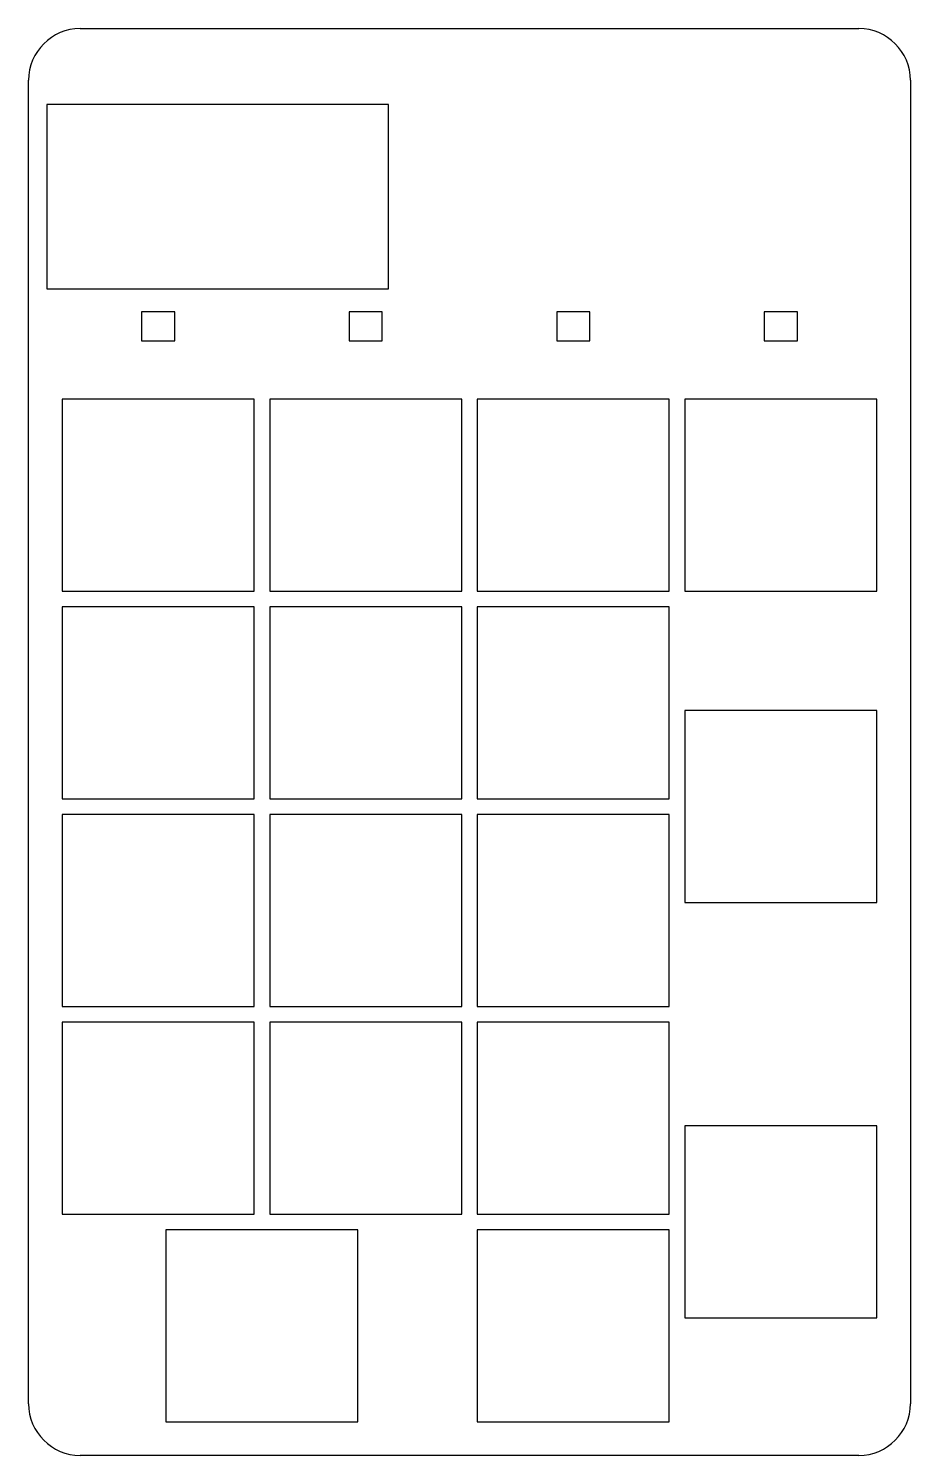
# Model space of a CAD drawing. Header units: millimetres. Extents: x 27 to 113, y -213 to -75.
import ezdxf

# ---------------------------------------------------------------- set-up
doc = ezdxf.new("R2010")
doc.units = ezdxf.units.MM

msp = doc.modelspace()

# ---------------------------------------------------------------- linework, layer by layer
for p, q in [((32.475, -74.75), (107.675, -74.75)), ((27.475, -207.525), (27.475, -79.75)), ((112.675, -79.75), (112.675, -207.525)), ((62.26, -82.0975), (29.24, -82.0975)), ((29.24, -82.0975), (29.24, -99.8775)), ((62.26, -99.8775), (62.26, -82.0975)), ((29.24, -99.8775), (62.26, -99.8775)), ((41.6, -102.0875), (38.4, -102.0875)), ((38.4, -102.0875), (38.4, -104.8875)), ((41.6, -104.8875), (41.6, -102.0875)), ((61.65, -102.0875), (58.45, -102.0875)), ((58.45, -102.0875), (58.45, -104.8875)), ((61.65, -104.8875), (61.65, -102.0875)), ((81.7, -102.0875), (78.5, -102.0875)), ((78.5, -102.0875), (78.5, -104.8875)), ((81.7, -104.8875), (81.7, -102.0875)), ((101.75, -102.0875), (98.55, -102.0875)), ((98.55, -102.0875), (98.55, -104.8875)), ((101.75, -104.8875), (101.75, -102.0875)), ((38.4, -104.8875), (41.6, -104.8875)), ((58.45, -104.8875), (61.65, -104.8875)), ((78.5, -104.8875), (81.7, -104.8875)), ((98.55, -104.8875), (101.75, -104.8875)), ((49.275, -110.525), (30.725, -110.525)), ((30.725, -110.525), (30.725, -129.075)), ((49.275, -129.075), (49.275, -110.525)), ((69.325, -110.525), (50.775, -110.525)), ((50.775, -110.525), (50.775, -129.075)), ((69.325, -129.075), (69.325, -110.525)), ((89.375, -110.525), (70.825, -110.525)), ((70.825, -110.525), (70.825, -129.075)), ((89.375, -129.075), (89.375, -110.525)), ((109.425, -110.525), (90.875, -110.525)), ((90.875, -110.525), (90.875, -129.075)), ((109.425, -129.075), (109.425, -110.525)), ((30.725, -129.075), (49.275, -129.075)), ((50.775, -129.075), (69.325, -129.075)), ((70.825, -129.075), (89.375, -129.075)), ((90.875, -129.075), (109.425, -129.075)), ((49.275, -130.575), (30.725, -130.575)), ((30.725, -130.575), (30.725, -149.125)), ((49.275, -149.125), (49.275, -130.575)), ((69.325, -130.575), (50.775, -130.575)), ((50.775, -130.575), (50.775, -149.125)), ((69.325, -149.125), (69.325, -130.575)), ((89.375, -130.575), (70.825, -130.575)), ((70.825, -130.575), (70.825, -149.125)), ((89.375, -149.125), (89.375, -130.575)), ((109.425, -140.6), (90.875, -140.6)), ((90.875, -140.6), (90.875, -159.15)), ((109.425, -159.15), (109.425, -140.6)), ((30.725, -149.125), (49.275, -149.125)), ((50.775, -149.125), (69.325, -149.125)), ((70.825, -149.125), (89.375, -149.125)), ((49.275, -150.625), (30.725, -150.625)), ((30.725, -150.625), (30.725, -169.175)), ((49.275, -169.175), (49.275, -150.625)), ((69.325, -150.625), (50.775, -150.625)), ((50.775, -150.625), (50.775, -169.175)), ((69.325, -169.175), (69.325, -150.625)), ((89.375, -150.625), (70.825, -150.625)), ((70.825, -150.625), (70.825, -169.175)), ((89.375, -169.175), (89.375, -150.625)), ((90.875, -159.15), (109.425, -159.15)), ((30.725, -169.175), (49.275, -169.175)), ((50.775, -169.175), (69.325, -169.175)), ((70.825, -169.175), (89.375, -169.175)), ((49.275, -170.675), (30.725, -170.675)), ((30.725, -170.675), (30.725, -189.225)), ((49.275, -189.225), (49.275, -170.675)), ((69.325, -170.675), (50.775, -170.675)), ((50.775, -170.675), (50.775, -189.225)), ((69.325, -189.225), (69.325, -170.675)), ((89.375, -170.675), (70.825, -170.675)), ((70.825, -170.675), (70.825, -189.225)), ((89.375, -189.225), (89.375, -170.675)), ((109.425, -180.7), (90.875, -180.7)), ((90.875, -180.7), (90.875, -199.25)), ((109.425, -199.25), (109.425, -180.7)), ((30.725, -189.225), (49.275, -189.225)), ((50.775, -189.225), (69.325, -189.225)), ((70.825, -189.225), (89.375, -189.225)), ((59.3, -190.725), (40.75, -190.725)), ((40.75, -190.725), (40.75, -209.275)), ((59.3, -209.275), (59.3, -190.725)), ((89.375, -190.725), (70.825, -190.725)), ((70.825, -190.725), (70.825, -209.275)), ((89.375, -209.275), (89.375, -190.725)), ((90.875, -199.25), (109.425, -199.25)), ((40.75, -209.275), (59.3, -209.275)), ((70.825, -209.275), (89.375, -209.275)), ((107.675, -212.525), (32.475, -212.525))]:
    msp.add_line(p, q)
for centre, start, end in [((32.475, -79.75), 90, 180), ((107.675, -79.75), 0, 90), ((32.475, -207.525), 180, 270), ((107.675, -207.525), 270, 0)]:
    msp.add_arc(centre, 5, start, end)

doc.saveas('drawing.dxf')
